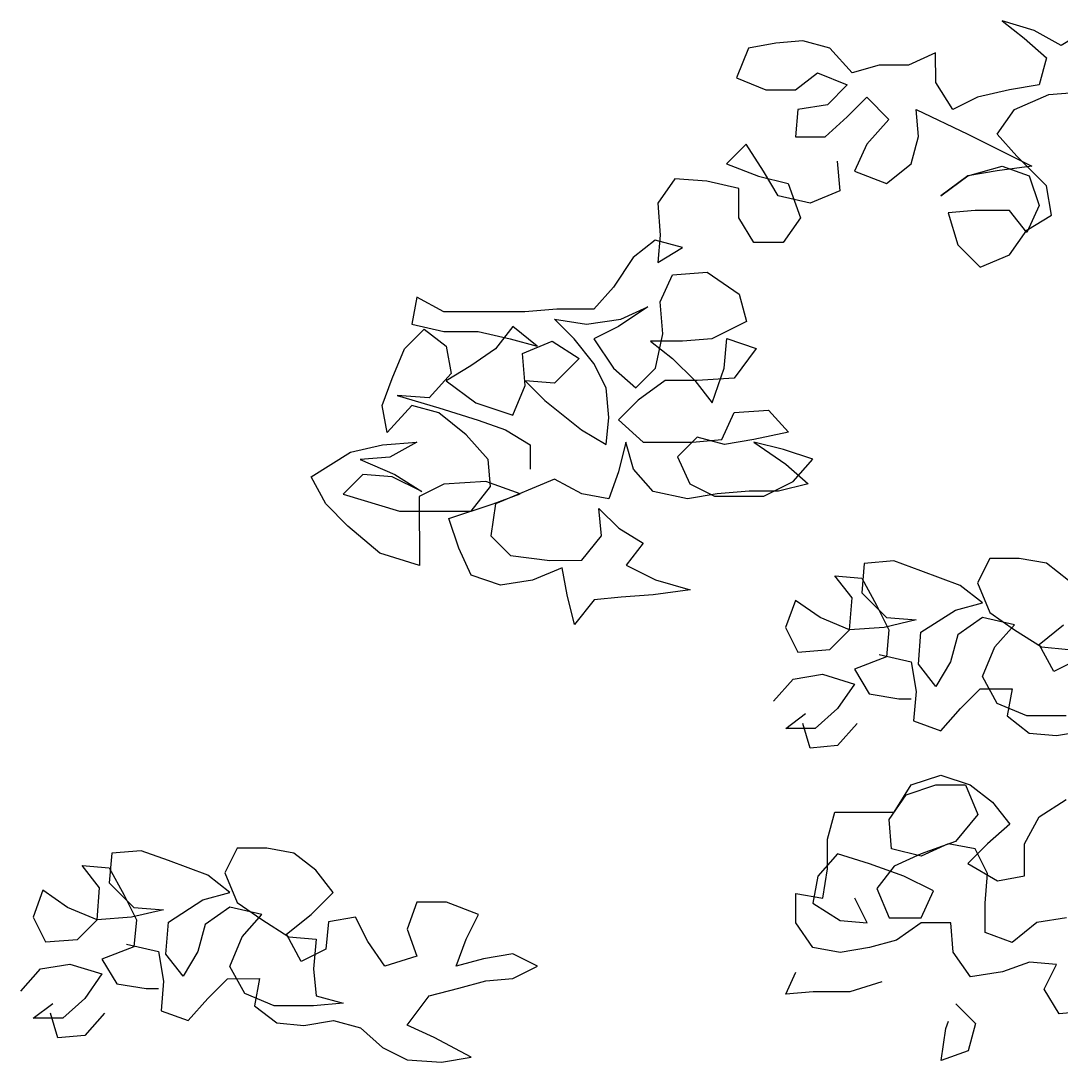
# Model space of a CAD drawing. Header units: millimetres. Extents: x 2622 to 2811, y 687 to 801.
# Drawn here: x 2709.624 to 2710.133, y 774.243 to 774.752 of the extents above; entities that cross this region are included whole.
import ezdxf

# ---------------------------------------------------------------- set-up
doc = ezdxf.new("R2010")
doc.units = ezdxf.units.MM
doc.layers.add('CHIOMA', color=94, linetype='Continuous')

msp = doc.modelspace()

# ---------------------------------------------------------------- linework, layer by layer
at = {"layer": 'CHIOMA'}
for p, q in [((2710.10373, 774.75165), (2710.11456, 774.74325)), ((2710.11936, 774.74686), (2710.10373, 774.75165)), ((2710.11456, 774.74325), (2710.12539, 774.73364)), ((2710.13259, 774.73966), (2710.11936, 774.74686)), ((2710.14461, 774.74688), (2710.13259, 774.73966)), ((2709.97994, 774.73832), (2709.97394, 774.72389)), ((2709.99316, 774.74073), (2709.97994, 774.73832)), ((2710.00638, 774.74195), (2709.99316, 774.74073)), ((2710.0196, 774.73835), (2710.00638, 774.74195)), ((2710.03043, 774.72634), (2710.0196, 774.73835)), ((2710.07129, 774.736), (2710.05808, 774.72998)), ((2710.07131, 774.72157), (2710.07129, 774.736)), ((2710.12539, 774.73364), (2710.12179, 774.72042)), ((2710.04365, 774.72996), (2710.03043, 774.72634)), ((2710.05808, 774.72998), (2710.04365, 774.72996)), ((2709.97394, 774.72389), (2709.98837, 774.71789)), ((2710.00279, 774.71791), (2710.01361, 774.72633)), ((2710.01361, 774.72633), (2710.02803, 774.72033)), ((2709.98837, 774.71789), (2710.00279, 774.71791)), ((2710.02803, 774.72033), (2710.01843, 774.71071)), ((2710.07973, 774.70836), (2710.07131, 774.72157)), ((2710.10737, 774.718), (2710.09175, 774.71438)), ((2710.12179, 774.72042), (2710.10737, 774.718)), ((2710.1266, 774.71561), (2710.14103, 774.71683)), ((2710.02805, 774.70471), (2710.03766, 774.71433)), ((2710.03766, 774.71433), (2710.04848, 774.70352)), ((2710.09175, 774.71438), (2710.07973, 774.70836)), ((2710.10978, 774.70839), (2710.1266, 774.71561)), ((2710.00401, 774.70829), (2710.00282, 774.69507)), ((2710.01843, 774.71071), (2710.00401, 774.70829)), ((2710.0617, 774.70834), (2710.08696, 774.69635)), ((2710.06292, 774.69512), (2710.0617, 774.70834)), ((2710.10138, 774.69636), (2710.10978, 774.70839)), ((2710.01724, 774.69508), (2710.02805, 774.70471)), ((2710.04848, 774.70352), (2710.03768, 774.69149)), ((2710.08696, 774.69635), (2710.11822, 774.68075)), ((2710.11101, 774.68555), (2710.10138, 774.69636)), ((2709.97878, 774.69144), (2709.96917, 774.68181)), ((2709.9872, 774.67822), (2709.97878, 774.69144)), ((2710.00282, 774.69507), (2710.01724, 774.69508)), ((2710.03768, 774.69149), (2710.03168, 774.67827)), ((2710.05932, 774.6819), (2710.06292, 774.69512)), ((2709.96917, 774.68181), (2709.9848, 774.67582)), ((2710.02326, 774.68307), (2710.02448, 774.66864)), ((2710.04731, 774.67227), (2710.05932, 774.6819)), ((2710.12544, 774.67114), (2710.11101, 774.68555)), ((2709.99443, 774.66621), (2709.9872, 774.67822)), ((2710.03168, 774.67827), (2710.04731, 774.67227)), ((2710.08697, 774.67591), (2710.1038, 774.68074)), ((2710.1014, 774.67833), (2710.08697, 774.67591)), ((2710.11822, 774.68075), (2710.1014, 774.67833)), ((2710.1038, 774.68074), (2710.11702, 774.67594)), ((2709.94394, 774.67458), (2709.93553, 774.66255)), ((2709.95956, 774.67339), (2709.94394, 774.67458)), ((2709.97519, 774.6698), (2709.95956, 774.67339)), ((2709.9848, 774.67582), (2709.99923, 774.67223)), ((2709.99923, 774.67223), (2710.00526, 774.6554)), ((2710.07376, 774.66628), (2710.08697, 774.67591)), ((2710.08697, 774.67591), (2710.07376, 774.66628)), ((2710.11702, 774.67594), (2710.12185, 774.66152)), ((2710.12786, 774.65672), (2710.12544, 774.67114)), ((2709.97521, 774.65538), (2709.97519, 774.6698)), ((2710.01006, 774.66262), (2709.99443, 774.66621)), ((2710.02448, 774.66864), (2710.01006, 774.66262)), ((2709.93553, 774.66255), (2709.93675, 774.64693)), ((2710.12185, 774.66152), (2710.11585, 774.64829)), ((2710.0906, 774.65909), (2710.07737, 774.65787)), ((2710.07737, 774.65787), (2710.0822, 774.64225)), ((2710.10742, 774.6591), (2710.0906, 774.65909)), ((2710.11585, 774.64829), (2710.10742, 774.6591)), ((2710.11585, 774.64949), (2710.12786, 774.65672)), ((2709.98243, 774.64336), (2709.97521, 774.65538)), ((2710.00526, 774.6554), (2709.99685, 774.64338)), ((2709.93675, 774.64693), (2709.93556, 774.6337)), ((2710.10744, 774.63747), (2710.11585, 774.64949)), ((2709.93435, 774.64452), (2709.92354, 774.6361)), ((2709.94757, 774.64093), (2709.93435, 774.64452)), ((2709.93556, 774.6337), (2709.94757, 774.64093)), ((2709.99685, 774.64338), (2709.98243, 774.64336)), ((2710.0822, 774.64225), (2710.09302, 774.63144)), ((2709.92354, 774.6361), (2709.91393, 774.62166)), ((2710.09302, 774.63144), (2710.10744, 774.63747)), ((2709.93678, 774.61447), (2709.94278, 774.6277)), ((2709.94278, 774.6277), (2709.9596, 774.62892)), ((2709.9596, 774.62892), (2709.97524, 774.61811)), ((2709.91393, 774.62166), (2709.90433, 774.61084)), ((2709.81778, 774.61677), (2709.81539, 774.60354)), ((2709.83101, 774.60957), (2709.81778, 774.61677)), ((2709.97524, 774.61811), (2709.97886, 774.60489)), ((2709.8863, 774.61082), (2709.87067, 774.6096)), ((2709.90433, 774.61084), (2709.8863, 774.61082)), ((2709.93077, 774.61206), (2709.91636, 774.60243)), ((2709.91755, 774.60604), (2709.93077, 774.61206)), ((2709.938, 774.59885), (2709.93678, 774.61447)), ((2709.87067, 774.6096), (2709.83101, 774.60957)), ((2709.8851, 774.60601), (2709.90073, 774.60362)), ((2709.89472, 774.5964), (2709.8851, 774.60601)), ((2709.90073, 774.60362), (2709.91755, 774.60604)), ((2709.97886, 774.60489), (2709.96204, 774.59646)), ((2709.81179, 774.59152), (2709.8214, 774.60114)), ((2709.81539, 774.60354), (2709.83102, 774.59995)), ((2709.8214, 774.60114), (2709.83222, 774.59274)), ((2709.83102, 774.59995), (2709.84784, 774.59997)), ((2709.84784, 774.59997), (2709.86347, 774.59637)), ((2709.86467, 774.60239), (2709.85626, 774.59156)), ((2709.8767, 774.59278), (2709.86467, 774.60239)), ((2709.91636, 774.60243), (2709.90434, 774.59641)), ((2709.86347, 774.59637), (2709.8767, 774.59278)), ((2709.86949, 774.58917), (2709.88391, 774.59519)), ((2709.88391, 774.59519), (2709.89714, 774.58679)), ((2709.90435, 774.58439), (2709.89472, 774.5964)), ((2709.90434, 774.59641), (2709.91397, 774.582)), ((2709.94761, 774.59525), (2709.93199, 774.59524)), ((2709.93199, 774.59524), (2709.94281, 774.58683)), ((2709.9344, 774.58202), (2709.938, 774.59885)), ((2709.96204, 774.59646), (2709.94761, 774.59525)), ((2709.96806, 774.58205), (2709.96925, 774.59647)), ((2709.96925, 774.59647), (2709.98368, 774.59168)), ((2709.80579, 774.57709), (2709.81179, 774.59152)), ((2709.83222, 774.59274), (2709.83464, 774.57952)), ((2709.85626, 774.59156), (2709.84425, 774.58313)), ((2709.98368, 774.59168), (2709.97287, 774.57724)), ((2709.87071, 774.57354), (2709.86949, 774.58917)), ((2709.89714, 774.58679), (2709.88513, 774.57476)), ((2709.94281, 774.58683), (2709.95364, 774.57602)), ((2709.83464, 774.57952), (2709.82383, 774.56749)), ((2709.84425, 774.58313), (2709.83224, 774.57591)), ((2709.91037, 774.57238), (2709.90435, 774.58439)), ((2709.91397, 774.582), (2709.9248, 774.57239)), ((2709.9248, 774.57239), (2709.9344, 774.58202)), ((2709.96207, 774.56521), (2709.96806, 774.58205)), ((2709.801, 774.56386), (2709.80579, 774.57709)), ((2709.83224, 774.57591), (2709.84667, 774.56511)), ((2709.8707, 774.57595), (2709.88033, 774.56634)), ((2709.88513, 774.57476), (2709.8707, 774.57595)), ((2709.93922, 774.57601), (2709.926, 774.56638)), ((2709.95484, 774.57602), (2709.93922, 774.57601)), ((2709.95364, 774.57602), (2709.96207, 774.56521)), ((2709.97287, 774.57724), (2709.95484, 774.57602)), ((2709.86471, 774.55911), (2709.87071, 774.57354)), ((2709.91159, 774.55795), (2709.91037, 774.57238)), ((2709.80821, 774.56868), (2709.82865, 774.56269)), ((2709.82383, 774.56749), (2709.80821, 774.56868)), ((2709.84667, 774.56511), (2709.86471, 774.55911)), ((2709.88033, 774.56634), (2709.89837, 774.55193)), ((2709.926, 774.56638), (2709.9164, 774.55676)), ((2709.80341, 774.55064), (2709.801, 774.56386)), ((2709.81542, 774.56388), (2709.80341, 774.55064)), ((2709.82865, 774.56028), (2709.81542, 774.56388)), ((2709.82865, 774.56269), (2709.84788, 774.55669)), ((2709.84188, 774.54948), (2709.82865, 774.56028)), ((2709.96689, 774.54719), (2709.97289, 774.56041)), ((2709.97289, 774.56041), (2709.98972, 774.56163)), ((2709.98972, 774.56163), (2709.99934, 774.55082)), ((2709.84788, 774.55669), (2709.86111, 774.5519)), ((2709.9104, 774.54473), (2709.91159, 774.55795)), ((2709.9164, 774.55676), (2709.92843, 774.54595)), ((2709.85271, 774.53747), (2709.84188, 774.54948)), ((2709.86111, 774.5519), (2709.87314, 774.5447)), ((2709.89837, 774.55193), (2709.9104, 774.54473)), ((2709.99934, 774.55082), (2709.98252, 774.5472)), ((2709.78539, 774.54101), (2709.80102, 774.54463)), ((2709.80102, 774.54463), (2709.81784, 774.54585)), ((2709.81784, 774.54585), (2709.80463, 774.53862)), ((2709.87314, 774.5447), (2709.87315, 774.53268)), ((2709.92001, 774.54594), (2709.91642, 774.53151)), ((2709.92363, 774.53272), (2709.92001, 774.54594)), ((2709.92843, 774.54595), (2709.95247, 774.54597)), ((2709.95487, 774.54838), (2709.94526, 774.53875)), ((2709.95247, 774.54597), (2709.96689, 774.54719)), ((2709.96809, 774.54478), (2709.95487, 774.54838)), ((2709.98252, 774.5472), (2709.96809, 774.54478)), ((2709.98252, 774.546), (2709.99815, 774.5352)), ((2709.99695, 774.54241), (2709.98252, 774.546)), ((2709.76617, 774.52897), (2709.78539, 774.54101)), ((2709.94526, 774.53875), (2709.95128, 774.52554)), ((2710.01137, 774.53761), (2709.99695, 774.54241)), ((2709.80463, 774.53862), (2709.7902, 774.53741)), ((2709.7902, 774.53741), (2709.80704, 774.53021)), ((2709.85392, 774.52425), (2709.85271, 774.53747)), ((2709.99815, 774.5352), (2710.00898, 774.52559)), ((2710.00177, 774.52678), (2710.01137, 774.53761)), ((2709.7734, 774.51576), (2709.76617, 774.52897)), ((2709.79141, 774.5302), (2709.78181, 774.52057)), ((2709.80584, 774.52901), (2709.79141, 774.5302)), ((2709.82027, 774.52181), (2709.80584, 774.52901)), ((2709.80704, 774.53021), (2709.82027, 774.52181)), ((2709.91642, 774.53151), (2709.91162, 774.51829)), ((2709.93326, 774.52191), (2709.92363, 774.53272)), ((2709.83108, 774.52543), (2709.81907, 774.51941)), ((2709.85152, 774.52665), (2709.83108, 774.52543)), ((2709.84432, 774.51222), (2709.85392, 774.52425)), ((2709.86835, 774.52065), (2709.85152, 774.52665)), ((2709.88517, 774.52788), (2709.85633, 774.51583)), ((2709.8984, 774.52068), (2709.88517, 774.52788)), ((2709.95128, 774.52554), (2709.96331, 774.51954)), ((2709.98735, 774.51956), (2710.00177, 774.52678)), ((2710.00898, 774.52559), (2709.99456, 774.52197)), ((2709.78181, 774.52057), (2709.80946, 774.51218)), ((2709.81907, 774.51941), (2709.8191, 774.48575)), ((2709.85513, 774.51583), (2709.86835, 774.52065)), ((2709.91162, 774.51829), (2709.8984, 774.52068)), ((2709.95009, 774.51832), (2709.93326, 774.52191)), ((2709.96451, 774.52074), (2709.95009, 774.51832)), ((2709.96331, 774.51954), (2709.98735, 774.51956)), ((2709.98014, 774.52196), (2709.96451, 774.52074)), ((2709.99456, 774.52197), (2709.98014, 774.52196)), ((2709.78422, 774.50495), (2709.7734, 774.51576)), ((2709.8335, 774.5086), (2709.85513, 774.51583)), ((2709.85633, 774.51583), (2709.85394, 774.5002)), ((2709.90682, 774.51348), (2709.91645, 774.50387)), ((2709.90804, 774.50025), (2709.90682, 774.51348)), ((2709.80946, 774.51218), (2709.84432, 774.51222)), ((2709.83832, 774.49418), (2709.8335, 774.5086)), ((2709.79986, 774.49174), (2709.78422, 774.50495)), ((2709.91645, 774.50387), (2709.92847, 774.49667)), ((2709.85394, 774.5002), (2709.86357, 774.4906)), ((2709.89843, 774.48823), (2709.90804, 774.50025)), ((2709.84435, 774.48096), (2709.83832, 774.49418)), ((2709.92847, 774.49667), (2709.92007, 774.48584)), ((2709.8191, 774.48575), (2709.79986, 774.49174)), ((2709.86357, 774.4906), (2709.8828, 774.48821)), ((2709.8828, 774.48821), (2709.89843, 774.48823)), ((2710.05085, 774.48794), (2710.03643, 774.48673)), ((2710.06408, 774.48315), (2710.05085, 774.48794)), ((2710.09773, 774.48919), (2710.09173, 774.47716)), ((2710.11215, 774.4892), (2710.09773, 774.48919)), ((2710.12538, 774.48681), (2710.11215, 774.4892)), ((2709.88882, 774.48461), (2709.8744, 774.47859)), ((2709.89123, 774.47139), (2709.88882, 774.48461)), ((2709.92007, 774.48584), (2709.9345, 774.47864)), ((2710.03643, 774.48673), (2710.03524, 774.4723)), ((2710.08332, 774.47595), (2710.06408, 774.48315)), ((2710.1362, 774.47841), (2710.12538, 774.48681)), ((2709.85877, 774.47617), (2709.84435, 774.48096)), ((2709.8744, 774.47859), (2709.85877, 774.47617)), ((2709.9345, 774.47864), (2709.95133, 774.47385)), ((2710.02201, 774.48071), (2710.03523, 774.47952)), ((2710.03043, 774.4699), (2710.02201, 774.48071)), ((2710.03523, 774.47952), (2710.04246, 774.4663)), ((2709.95133, 774.47385), (2709.9333, 774.47143)), ((2710.09414, 774.46755), (2710.08332, 774.47595)), ((2710.09173, 774.47716), (2710.09775, 774.46275)), ((2709.89485, 774.45697), (2709.89123, 774.47139)), ((2709.90446, 774.469), (2709.89485, 774.45697)), ((2709.91768, 774.47021), (2709.90446, 774.469)), ((2709.9333, 774.47143), (2709.91768, 774.47021)), ((2710.00279, 774.46867), (2709.99799, 774.45544)), ((2710.01482, 774.46027), (2710.00279, 774.46867)), ((2710.02925, 774.45427), (2710.03043, 774.4699)), ((2710.03524, 774.4723), (2710.04727, 774.4603)), ((2710.08092, 774.46393), (2710.09414, 774.46755)), ((2710.04246, 774.4663), (2710.04848, 774.45429)), ((2710.06411, 774.4531), (2710.08092, 774.46393)), ((2710.09775, 774.46275), (2710.10978, 774.45434)), ((2710.02925, 774.45427), (2710.01482, 774.46027)), ((2710.0617, 774.45911), (2710.04607, 774.45549)), ((2710.04727, 774.4603), (2710.0617, 774.45911)), ((2710.09415, 774.46034), (2710.08214, 774.45191)), ((2710.10978, 774.45675), (2710.09415, 774.46034)), ((2709.99799, 774.45544), (2710.00401, 774.44343)), ((2710.01964, 774.44464), (2710.02925, 774.45427)), ((2710.04607, 774.45549), (2710.02925, 774.45427)), ((2710.04848, 774.45429), (2710.04729, 774.44106)), ((2710.06292, 774.43747), (2710.06411, 774.4531)), ((2710.10017, 774.44592), (2710.10978, 774.45675)), ((2710.10978, 774.45434), (2710.12301, 774.44594)), ((2710.12181, 774.44714), (2710.13382, 774.45677)), ((2710.08214, 774.45191), (2710.07854, 774.43869)), ((2710.00401, 774.44343), (2710.01964, 774.44464)), ((2710.04368, 774.44226), (2710.05931, 774.43867)), ((2710.09418, 774.43149), (2710.10017, 774.44592)), ((2710.12903, 774.43393), (2710.12181, 774.44714)), ((2710.12301, 774.44594), (2710.13623, 774.44475)), ((2710.04729, 774.44106), (2710.03167, 774.43504)), ((2710.05931, 774.43867), (2710.06173, 774.42425)), ((2710.07134, 774.42666), (2710.06292, 774.43747)), ((2710.07854, 774.43869), (2710.07134, 774.42666)), ((2710.14105, 774.43995), (2710.12903, 774.43393)), ((2710.00162, 774.4302), (2710.01604, 774.43262)), ((2710.01604, 774.43262), (2710.03167, 774.42783)), ((2710.03167, 774.43504), (2710.03889, 774.42303)), ((2709.99202, 774.41938), (2710.00162, 774.4302)), ((2710.03167, 774.42783), (2710.02327, 774.4158)), ((2710.1014, 774.41827), (2710.09418, 774.43149)), ((2710.03889, 774.42303), (2710.05332, 774.42063)), ((2710.06173, 774.42425), (2710.06054, 774.40982)), ((2710.08337, 774.41585), (2710.09298, 774.42548)), ((2710.09298, 774.42548), (2710.10861, 774.42549)), ((2710.10861, 774.42549), (2710.10621, 774.41227)), ((2710.05332, 774.42063), (2710.05933, 774.42064)), ((2710.11583, 774.41228), (2710.1014, 774.41827)), ((2709.99804, 774.40616), (2710.00765, 774.41338)), ((2710.02327, 774.4158), (2710.01246, 774.40617)), ((2710.07377, 774.40503), (2710.08337, 774.41585)), ((2710.10621, 774.41227), (2710.11704, 774.40386)), ((2710.13506, 774.41229), (2710.11583, 774.41228)), ((2710.01007, 774.39655), (2710.00645, 774.40857)), ((2710.03289, 774.4086), (2710.02329, 774.39777)), ((2710.06054, 774.40982), (2710.07377, 774.40503)), ((2710.01246, 774.40617), (2709.99804, 774.40616)), ((2710.11704, 774.40386), (2710.13026, 774.40267)), ((2710.13026, 774.40267), (2710.14468, 774.40509)), ((2710.02329, 774.39777), (2710.01007, 774.39655)), ((2710.05937, 774.37857), (2710.07379, 774.38339)), ((2710.07379, 774.38339), (2710.08821, 774.3786)), ((2710.05096, 774.36534), (2710.05937, 774.37857)), ((2710.05697, 774.37376), (2710.07139, 774.37858)), ((2710.07139, 774.37858), (2710.08581, 774.37859)), ((2710.08581, 774.37859), (2710.09183, 774.36417)), ((2710.08821, 774.3786), (2710.09904, 774.37019)), ((2710.04856, 774.36173), (2710.05697, 774.37376)), ((2710.12188, 774.363), (2710.1351, 774.37143)), ((2710.09904, 774.37019), (2710.10746, 774.35938)), ((2710.01852, 774.35209), (2710.02212, 774.36531)), ((2710.02212, 774.36531), (2710.05096, 774.36534)), ((2710.04978, 774.34731), (2710.04856, 774.36173)), ((2710.09183, 774.36417), (2710.08103, 774.35094)), ((2710.11468, 774.34977), (2710.12188, 774.363)), ((2710.10746, 774.35938), (2710.09665, 774.34976)), ((2710.01853, 774.33766), (2710.01852, 774.35209)), ((2710.08103, 774.35094), (2710.0642, 774.34492)), ((2709.68324, 774.34643), (2709.66882, 774.34521)), ((2709.69647, 774.34163), (2709.68324, 774.34643)), ((2709.73012, 774.34767), (2709.72412, 774.33565)), ((2709.74454, 774.34769), (2709.73012, 774.34767)), ((2709.75777, 774.34529), (2709.74454, 774.34769)), ((2710.06421, 774.34372), (2710.04978, 774.34731)), ((2710.07742, 774.34974), (2710.06421, 774.34372)), ((2710.09065, 774.34735), (2710.07742, 774.34974)), ((2710.09665, 774.34976), (2710.08705, 774.34013)), ((2710.09667, 774.33533), (2710.09065, 774.34735)), ((2710.1147, 774.33415), (2710.11468, 774.34977)), ((2709.66882, 774.34521), (2709.66763, 774.33079)), ((2709.71571, 774.33444), (2709.69647, 774.34163)), ((2709.76859, 774.33689), (2709.75777, 774.34529)), ((2710.02334, 774.34488), (2710.01373, 774.33405)), ((2710.03897, 774.34009), (2710.02334, 774.34488)), ((2710.0642, 774.34492), (2710.05099, 774.3389)), ((2709.6544, 774.33919), (2709.66762, 774.338)), ((2709.66282, 774.32838), (2709.6544, 774.33919)), ((2709.66762, 774.338), (2709.67485, 774.32478)), ((2709.72412, 774.33565), (2709.73014, 774.32123)), ((2709.77702, 774.32608), (2709.76859, 774.33689)), ((2710.01614, 774.32324), (2710.01853, 774.33766)), ((2710.0558, 774.33409), (2710.03897, 774.34009)), ((2710.05099, 774.3389), (2710.04258, 774.32807)), ((2710.08705, 774.34013), (2710.10148, 774.33173)), ((2710.09548, 774.32091), (2710.09667, 774.33533)), ((2709.66763, 774.33079), (2709.67966, 774.31878)), ((2709.72653, 774.32603), (2709.71571, 774.33444)), ((2710.01373, 774.33405), (2710.01134, 774.32083)), ((2710.07023, 774.32689), (2710.0558, 774.33409)), ((2710.10148, 774.33173), (2710.1147, 774.33415)), ((2709.63518, 774.32715), (2709.63038, 774.31393)), ((2709.64721, 774.31875), (2709.63518, 774.32715)), ((2709.66164, 774.31275), (2709.66282, 774.32838)), ((2709.71331, 774.32242), (2709.72653, 774.32603)), ((2709.76621, 774.31525), (2709.77702, 774.32608)), ((2710.00292, 774.32563), (2710.01614, 774.32324)), ((2710.00293, 774.3112), (2710.00292, 774.32563)), ((2710.04258, 774.32807), (2710.04861, 774.31365)), ((2710.06423, 774.31367), (2710.07023, 774.32689)), ((2709.67485, 774.32478), (2709.68087, 774.31277)), ((2709.6965, 774.31158), (2709.71331, 774.32242)), ((2709.73014, 774.32123), (2709.74217, 774.31283)), ((2709.81789, 774.32131), (2709.81309, 774.30808)), ((2709.83231, 774.32132), (2709.81789, 774.32131)), ((2709.84795, 774.31533), (2709.83231, 774.32132)), ((2710.01134, 774.32083), (2710.02457, 774.31243)), ((2710.03779, 774.31124), (2710.03177, 774.32325)), ((2710.09549, 774.30648), (2710.09548, 774.32091)), ((2709.66164, 774.31275), (2709.64721, 774.31875)), ((2709.69409, 774.31759), (2709.67846, 774.31397)), ((2709.67966, 774.31878), (2709.69409, 774.31759)), ((2709.72654, 774.31882), (2709.71453, 774.3104)), ((2709.74217, 774.31523), (2709.72654, 774.31882)), ((2709.73256, 774.3044), (2709.74217, 774.31523)), ((2709.7542, 774.30562), (2709.76621, 774.31525)), ((2709.84195, 774.3033), (2709.84795, 774.31533)), ((2709.63038, 774.31393), (2709.6364, 774.30191)), ((2709.65203, 774.30313), (2709.66164, 774.31275)), ((2709.67846, 774.31397), (2709.66164, 774.31275)), ((2709.68087, 774.31277), (2709.67968, 774.29955)), ((2709.69531, 774.29595), (2709.6965, 774.31158)), ((2709.71453, 774.3104), (2709.71093, 774.29717)), ((2709.74217, 774.31283), (2709.7554, 774.30442)), ((2709.77463, 774.31165), (2709.77344, 774.29843)), ((2709.78785, 774.31407), (2709.77463, 774.31165)), ((2709.79387, 774.30206), (2709.78785, 774.31407)), ((2710.01136, 774.29919), (2710.00293, 774.3112)), ((2710.02457, 774.31243), (2710.03779, 774.31124)), ((2710.04861, 774.31365), (2710.06423, 774.31367)), ((2710.06424, 774.31126), (2710.05222, 774.30284)), ((2710.07866, 774.31127), (2710.06424, 774.31126)), ((2710.07987, 774.29685), (2710.07866, 774.31127)), ((2710.12073, 774.31131), (2710.10872, 774.30169)), ((2710.13515, 774.31373), (2710.12073, 774.31131)), ((2709.76142, 774.29241), (2709.7542, 774.30562)), ((2709.81309, 774.30808), (2709.81791, 774.29487)), ((2710.10872, 774.30169), (2710.09549, 774.30648)), ((2709.6364, 774.30191), (2709.65203, 774.30313)), ((2709.67607, 774.30075), (2709.6917, 774.29715)), ((2709.72657, 774.28997), (2709.73256, 774.3044)), ((2709.7554, 774.30442), (2709.76862, 774.30323)), ((2709.76862, 774.30323), (2709.76744, 774.28881)), ((2709.80229, 774.29004), (2709.79387, 774.30206)), ((2709.83715, 774.29007), (2709.84195, 774.3033)), ((2710.05222, 774.30284), (2710.039, 774.29922)), ((2709.67968, 774.29955), (2709.66406, 774.29352)), ((2709.6917, 774.29715), (2709.69412, 774.28273)), ((2709.70373, 774.28514), (2709.69531, 774.29595)), ((2709.71093, 774.29717), (2709.70373, 774.28514)), ((2709.77344, 774.29843), (2709.76142, 774.29241)), ((2709.81791, 774.29487), (2709.80229, 774.29004)), ((2709.86479, 774.29611), (2709.85037, 774.29369)), ((2709.87682, 774.29011), (2709.86479, 774.29611)), ((2710.02458, 774.2968), (2710.01136, 774.29919)), ((2710.039, 774.29922), (2710.02458, 774.2968)), ((2710.0883, 774.28484), (2710.07987, 774.29685)), ((2709.63401, 774.28869), (2709.64843, 774.2911)), ((2709.64843, 774.2911), (2709.66406, 774.28631)), ((2709.66406, 774.29352), (2709.67128, 774.28151)), ((2709.73379, 774.27676), (2709.72657, 774.28997)), ((2709.85037, 774.29369), (2709.83715, 774.29007)), ((2709.8648, 774.28409), (2709.87682, 774.29011)), ((2710.11714, 774.29208), (2710.10392, 774.28726)), ((2710.13036, 774.29089), (2710.11714, 774.29208)), ((2710.12437, 774.27886), (2710.13036, 774.29089)), ((2709.62441, 774.27786), (2709.63401, 774.28869)), ((2709.66406, 774.28631), (2709.65566, 774.27428)), ((2709.76744, 774.28881), (2709.76865, 774.27559)), ((2709.99816, 774.27634), (2710.00295, 774.28716)), ((2710.10392, 774.28726), (2710.0883, 774.28484)), ((2709.67128, 774.28151), (2709.68571, 774.27912)), ((2709.69412, 774.28273), (2709.69293, 774.26831)), ((2709.71576, 774.27434), (2709.72537, 774.28396)), ((2709.72537, 774.28396), (2709.741, 774.28398)), ((2709.741, 774.28398), (2709.7386, 774.27075)), ((2709.83836, 774.27926), (2709.85158, 774.28288)), ((2709.85158, 774.28288), (2709.8648, 774.28409)), ((2710.04503, 774.2824), (2710.02941, 774.27757)), ((2709.65566, 774.27428), (2709.64485, 774.26466)), ((2709.68571, 774.27912), (2709.69172, 774.27912)), ((2709.70616, 774.26351), (2709.71576, 774.27434)), ((2709.74822, 774.27076), (2709.73379, 774.27676)), ((2709.76865, 774.27559), (2709.78188, 774.27199)), ((2709.81314, 774.2612), (2709.82394, 774.27564)), ((2709.82394, 774.27564), (2709.83836, 774.27926)), ((2710.01138, 774.27756), (2709.99816, 774.27634)), ((2710.02941, 774.27757), (2710.01138, 774.27756)), ((2710.13159, 774.26685), (2710.12437, 774.27886)), ((2709.63043, 774.26464), (2709.64004, 774.27186)), ((2709.7386, 774.27075), (2709.74943, 774.26235)), ((2709.76745, 774.27078), (2709.74822, 774.27076)), ((2709.78188, 774.27199), (2709.76745, 774.27078)), ((2710.0811, 774.27161), (2710.09072, 774.262)), ((2709.64485, 774.26466), (2709.63043, 774.26464)), ((2709.64246, 774.25504), (2709.63884, 774.26705)), ((2709.66528, 774.26708), (2709.65568, 774.25625)), ((2709.69293, 774.26831), (2709.70616, 774.26351)), ((2710.14481, 774.26806), (2710.13159, 774.26685)), ((2709.74943, 774.26235), (2709.76265, 774.26116)), ((2709.76265, 774.26116), (2709.77707, 774.26358)), ((2709.77707, 774.26358), (2709.7903, 774.25998)), ((2709.7903, 774.25998), (2709.80113, 774.25038)), ((2709.82637, 774.25521), (2709.81314, 774.2612)), ((2710.07391, 774.24396), (2710.0763, 774.25959)), ((2710.0763, 774.25959), (2710.0775, 774.26319)), ((2710.09072, 774.262), (2710.08713, 774.24878)), ((2709.65568, 774.25625), (2709.64246, 774.25504)), ((2709.8444, 774.24561), (2709.82637, 774.25521)), ((2709.80113, 774.25038), (2709.81315, 774.24438)), ((2709.81315, 774.24438), (2709.82998, 774.24319)), ((2709.82998, 774.24319), (2709.8444, 774.24561)), ((2710.08713, 774.24878), (2710.07391, 774.24396))]:
    msp.add_line(p, q, dxfattribs=at)

doc.saveas('drawing.dxf')
